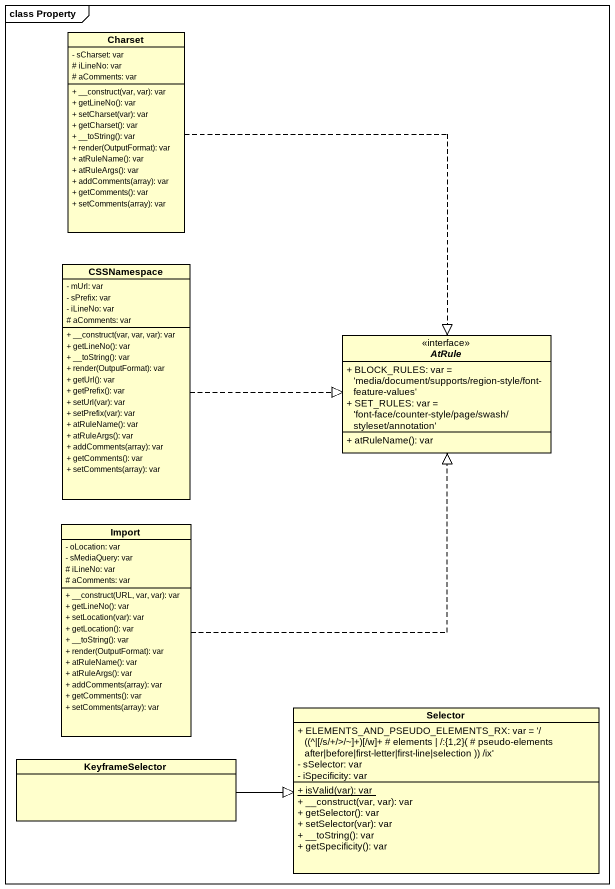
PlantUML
@startuml
mainframe class Property
hide circle
hide empty members
skinparam classAttributeIconSize 0
class Charset {
  - sCharset: var
  # iLineNo: var
  # aComments: var
  + __construct(var, var): var
  + getLineNo(): var
  + setCharset(var): var
  + getCharset(): var
  + __toString(): var
  + render(OutputFormat): var
  + atRuleName(): var
  + atRuleArgs(): var
  + addComments(array): var
  + getComments(): var
  + setComments(array): var
}
class CSSNamespace {
  - mUrl: var
  - sPrefix: var
  - iLineNo: var
  # aComments: var
  + __construct(var, var, var): var
  + getLineNo(): var
  + __toString(): var
  + render(OutputFormat): var
  + getUrl(): var
  + getPrefix(): var
  + setUrl(var): var
  + setPrefix(var): var
  + atRuleName(): var
  + atRuleArgs(): var
  + addComments(array): var
  + getComments(): var
  + setComments(array): var
}
interface AtRule {
  + BLOCK_RULES: var = 'media/document/supports/region-style/font-feature-values'
  + SET_RULES: var = 'font-face/counter-style/page/swash/styleset/annotation'
  + atRuleName(): var
}
class Import {
  - oLocation: var
  - sMediaQuery: var
  # iLineNo: var
  # aComments: var
  + __construct(URL, var, var): var
  + getLineNo(): var
  + setLocation(var): var
  + getLocation(): var
  + __toString(): var
  + render(OutputFormat): var
  + atRuleName(): var
  + atRuleArgs(): var
  + addComments(array): var
  + getComments(): var
  + setComments(array): var
}
class Selector {
  {field} + ELEMENTS_AND_PSEUDO_ELEMENTS_RX: var = '/ ((^|[/s/+/>/~]+)[/w]+ # elements | /:{1,2}( # pseudo-elements after|before|first-letter|first-line|selection )) /ix'
  - sSelector: var
  - iSpecificity: var
  {static} + isValid(var): var
  + __construct(var, var): var
  + getSelector(): var
  + setSelector(var): var
  + __toString(): var
  + getSpecificity(): var
}
class KeyframeSelector
Charset ..|> AtRule
CSSNamespace .right.|> AtRule
Import .up.|> AtRule
KeyframeSelector -right-|> Selector
@enduml
